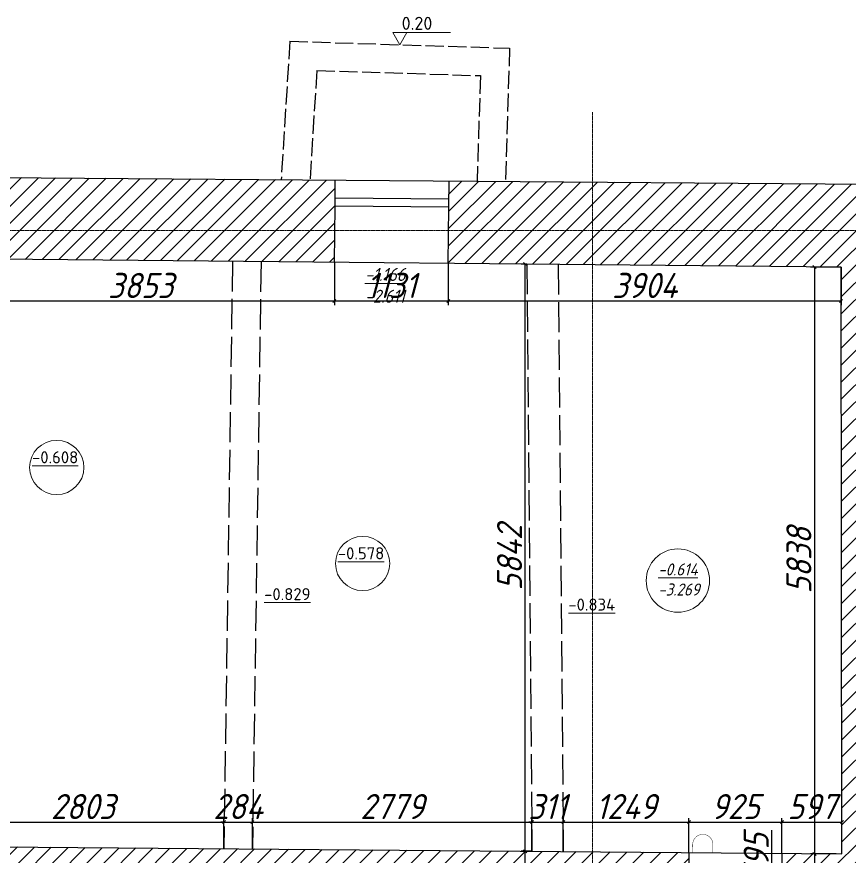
# Model space of a CAD drawing. Header units: millimetres. Extents: x 504091 to 2165846, y 135022 to 442887.
# Drawn here: x 561143 to 569417, y 302214 to 310565 of the extents above; entities that cross this region are included whole.
import ezdxf

# ---------------------------------------------------------------- set-up
doc = ezdxf.new("R2010")
doc.units = ezdxf.units.MM
for name, pattern in [('334', [5, 4, -1]), ('ACAD_ISO02W100', [15, 12, -3]), ('ADSK_Линия сетки', [25, 20, -2.5, 0, -2.5]), ('осеваяX2', [4, 2.5, -0.5, 0.5, -0.5])]:
    doc.linetypes.add(name, pattern=pattern)
doc.layers.get('Defpoints').update_dxf_attribs({"color": 255})
for name, color, linetype in [('Балки', 140, 'ACAD_ISO02W100'), ('Контур', 7, 'Continuous'), ('Перепад', 251, 'ACAD_ISO02W100'), ('Пожарные коммуникации', 1, 'Continuous'), ('Рама', 121, 'Continuous'), ('Штриховка', 252, 'Continuous')]:
    doc.layers.add(name, color=color, linetype=linetype)
for name, color, linetype, lineweight in [('Оси', 165, 'осеваяX2', 13), ('отметки', 7, 'Continuous', 20), ('размеры', 7, 'Continuous', 9)]:
    doc.layers.add(name, color=color, linetype=linetype, lineweight=lineweight)
doc.styles.add('ISOCPEUR', font='isocpeur.ttf', dxfattribs={"width": 0.9, "oblique": 15, "height": 250})
doc.dimstyles.new('GENPLAN 1000', dxfattribs={"dimscale": 10, "dimtxt": 13, "dimasz": 3, "dimexe": 4, "dimexo": 0, "dimgap": 3, "dimtad": 1, "dimdec": 0, "dimzin": 0, "dimtxsty": 'ISOCPEUR', "dimblk1": 'OBLIQUE', "dimblk2": 'OBLIQUE', "dimsah": 1, "dimcen": -1, "dimaunit": 1, "dimadec": 3, "dimazin": 0, "dimtfac": 0.75, "dimtdec": 0, "dimtix": 1, "dimtmove": 1, "dimatfit": 3, "dimfxl": 0, "dimtvp": 0.6, "dimarcsym": 0})

# ---------------------------------------------------------------- blocks, each defined once
blk = doc.blocks.new('_Oblique')
at = {"color": 0, "linetype": 'ByBlock', "lineweight": -2}
blk.add_line((-0.5, -0.5), (0.5, 0.5), dxfattribs=at)
blk = doc.blocks.new('*D302')
at = {"layer": 'Defpoints', "color": 0, "lineweight": 20, "ltscale": 0.03, "transparency": 16777216}
for p in [(569336.5, 308075.4), (569072.4, 302237.6), (569287.5, 302237.6)]:
    blk.add_point(p, dxfattribs=at)
at = {"layer": 'размеры', "color": 0, "lineweight": -2, "ltscale": 0.03, "transparency": 16777216}
for p, q in [((569336.5, 308075.4), (569032.4, 308075.4)), ((569072.4, 308075.4), (569072.4, 302237.6)), ((569287.5, 302237.6), (569032.4, 302237.6))]:
    blk.add_line(p, q, dxfattribs=at)
at = {"layer": 'размеры', "color": 0, "lineweight": -2, "ltscale": 0.03, "transparency": 16777216, "xscale": 30, "yscale": 30, "zscale": 30}
for p, rotation in [((569072.4, 308075.4), 90), ((569072.4, 302237.6), 270)]:
    blk.add_blockref('_Oblique', p, dxfattribs=dict(at, rotation=rotation))
at = {"layer": 'размеры', "color": 0, "ltscale": 0.03, "transparency": 16777216, "insert": (568917.4, 305156.5), "char_height": 250, "attachment_point": 5, "rotation": 90, "style": 'ISOCPEUR'}
blk.add_mtext('5838', dxfattribs=at)
blk = doc.blocks.new('*D303')
at = {"layer": 'Defpoints', "color": 0, "lineweight": 20, "ltscale": 0.03, "transparency": 16777216}
for p in [(569287.5, 302237.6), (569072.4, 301642.4), (569348.9, 301642.4)]:
    blk.add_point(p, dxfattribs=at)
at = {"layer": 'размеры', "color": 0, "lineweight": -2, "ltscale": 0.03, "transparency": 16777216}
for p, q in [((568648.1, 301919.5), (568648.1, 302473.9)), ((569287.5, 302237.6), (569032.4, 302237.6)), ((569072.4, 302237.6), (569072.4, 301642.4)), ((569072.4, 301940), (568648.1, 301919.5)), ((569348.9, 301642.4), (569032.4, 301642.4))]:
    blk.add_line(p, q, dxfattribs=at)
at = {"layer": 'размеры', "color": 0, "lineweight": -2, "ltscale": 0.03, "transparency": 16777216, "xscale": 30, "yscale": 30, "zscale": 30}
for p, rotation in [((569072.4, 302237.6), 90), ((569072.4, 301642.4), 270)]:
    blk.add_blockref('_Oblique', p, dxfattribs=dict(at, rotation=rotation))
at = {"layer": 'размеры', "color": 0, "ltscale": 0.03, "transparency": 16777216, "insert": (568493.1, 302196.7), "char_height": 250, "attachment_point": 5, "rotation": 90, "style": 'ISOCPEUR'}
blk.add_mtext('595', dxfattribs=at)
blk = doc.blocks.new('*D320')
at = {"layer": 'Defpoints', "color": 0, "lineweight": 20, "ltscale": 0.03, "transparency": 16777216}
for p in [(566196.4, 302263), (566264.3, 302263), (566352.3, 301691.2)]:
    blk.add_point(p, dxfattribs=at)
at = {"layer": 'размеры', "color": 0, "lineweight": -2, "ltscale": 0.03, "transparency": 16777216}
for p, q in [((566264.3, 302263), (566156.4, 302263)), ((566196.4, 301691.2), (566196.4, 302263)), ((566196.4, 301977.1), (565917.3, 301684.8)), ((565917.3, 301684.8), (565917.3, 301130.3)), ((566352.3, 301691.2), (566156.4, 301691.2))]:
    blk.add_line(p, q, dxfattribs=at)
at = {"layer": 'размеры', "color": 0, "lineweight": -2, "ltscale": 0.03, "transparency": 16777216, "xscale": 30, "yscale": 30, "zscale": 30}
for p, rotation in [((566196.4, 302263), 90), ((566196.4, 301691.2), 270)]:
    blk.add_blockref('_Oblique', p, dxfattribs=dict(at, rotation=rotation))
at = {"layer": 'размеры', "color": 0, "ltscale": 0.03, "transparency": 16777216, "insert": (565762.3, 301407.6), "char_height": 250, "attachment_point": 5, "rotation": 90, "style": 'ISOCPEUR'}
blk.add_mtext('572', dxfattribs=at)
blk = doc.blocks.new('*D321')
at = {"layer": 'Defpoints', "color": 0, "lineweight": 20, "ltscale": 0.03, "transparency": 16777216}
for p in [(566196.4, 308104.8), (566214.6, 308104.8), (566264.3, 302263)]:
    blk.add_point(p, dxfattribs=at)
at = {"layer": 'размеры', "color": 0, "lineweight": -2, "ltscale": 0.03, "transparency": 16777216}
for p, q in [((566214.6, 308104.8), (566156.4, 308104.8)), ((566196.4, 302263), (566196.4, 308104.8)), ((566264.3, 302263), (566156.4, 302263))]:
    blk.add_line(p, q, dxfattribs=at)
at = {"layer": 'размеры', "color": 0, "lineweight": -2, "ltscale": 0.03, "transparency": 16777216, "xscale": 30, "yscale": 30, "zscale": 30}
for p, rotation in [((566196.4, 308104.8), 90), ((566196.4, 302263), 270)]:
    blk.add_blockref('_Oblique', p, dxfattribs=dict(at, rotation=rotation))
at = {"layer": 'размеры', "color": 0, "ltscale": 0.03, "transparency": 16777216, "insert": (566041.4, 305183.9), "char_height": 250, "attachment_point": 5, "rotation": 90, "style": 'ISOCPEUR'}
blk.add_mtext('5842', dxfattribs=at)
blk = doc.blocks.new('*D322')
at = {"layer": 'Defpoints', "color": 0, "lineweight": 20, "ltscale": 0.03, "transparency": 16777216}
for p in [(565432.5, 308112.2), (569336.5, 308075.4), (565432.5, 307736.8)]:
    blk.add_point(p, dxfattribs=at)
at = {"layer": 'размеры', "color": 0, "lineweight": -2, "ltscale": 0.03, "transparency": 16777216}
for p, q in [((565432.5, 308112.2), (565432.5, 307696.8)), ((569336.5, 308075.4), (569336.5, 307696.8)), ((569336.5, 307736.8), (565432.5, 307736.8))]:
    blk.add_line(p, q, dxfattribs=at)
at = {"layer": 'размеры', "color": 0, "lineweight": -2, "ltscale": 0.03, "transparency": 16777216, "xscale": 30, "yscale": 30, "zscale": 30, "rotation": 180}
blk.add_blockref('_Oblique', (565432.5, 307736.8), dxfattribs=at)
at = {"layer": 'размеры', "color": 0, "lineweight": -2, "ltscale": 0.03, "transparency": 16777216, "xscale": 30, "yscale": 30, "zscale": 30}
blk.add_blockref('_Oblique', (569336.5, 307736.8), dxfattribs=at)
at = {"layer": 'размеры', "color": 0, "ltscale": 0.03, "transparency": 16777216, "insert": (567384.5, 307891.8), "char_height": 250, "attachment_point": 5, "style": 'ISOCPEUR'}
blk.add_mtext('3904', dxfattribs=at)
blk = doc.blocks.new('*D323')
at = {"layer": 'Defpoints', "color": 0, "lineweight": 20, "ltscale": 0.03, "transparency": 16777216}
for p in [(564301, 308122.8), (565432.5, 308112.2), (564301, 307736.8)]:
    blk.add_point(p, dxfattribs=at)
at = {"layer": 'размеры', "color": 0, "lineweight": -2, "ltscale": 0.03, "transparency": 16777216}
for p, q in [((564301, 308122.8), (564301, 307696.8)), ((565432.5, 308112.2), (565432.5, 307696.8)), ((565432.5, 307736.8), (564301, 307736.8))]:
    blk.add_line(p, q, dxfattribs=at)
at = {"layer": 'размеры', "color": 0, "lineweight": -2, "ltscale": 0.03, "transparency": 16777216, "xscale": 30, "yscale": 30, "zscale": 30, "rotation": 180}
blk.add_blockref('_Oblique', (564301, 307736.8), dxfattribs=at)
at = {"layer": 'размеры', "color": 0, "lineweight": -2, "ltscale": 0.03, "transparency": 16777216, "xscale": 30, "yscale": 30, "zscale": 30}
blk.add_blockref('_Oblique', (565432.5, 307736.8), dxfattribs=at)
at = {"layer": 'размеры', "color": 0, "ltscale": 0.03, "transparency": 16777216, "insert": (564866.7, 307891.8), "char_height": 250, "attachment_point": 5, "style": 'ISOCPEUR'}
blk.add_mtext('1131', dxfattribs=at)
blk = doc.blocks.new('*D324')
at = {"layer": 'Defpoints', "color": 0, "lineweight": 20, "ltscale": 0.03, "transparency": 16777216}
for p in [(560447.9, 308159.1), (564301, 308122.8), (560447.9, 307736.8)]:
    blk.add_point(p, dxfattribs=at)
at = {"layer": 'размеры', "color": 0, "lineweight": -2, "ltscale": 0.03, "transparency": 16777216}
for p, q in [((560447.9, 308159.1), (560447.9, 307696.8)), ((564301, 308122.8), (564301, 307696.8)), ((564301, 307736.8), (560447.9, 307736.8))]:
    blk.add_line(p, q, dxfattribs=at)
at = {"layer": 'размеры', "color": 0, "lineweight": -2, "ltscale": 0.03, "transparency": 16777216, "xscale": 30, "yscale": 30, "zscale": 30, "rotation": 180}
blk.add_blockref('_Oblique', (560447.9, 307736.8), dxfattribs=at)
at = {"layer": 'размеры', "color": 0, "lineweight": -2, "ltscale": 0.03, "transparency": 16777216, "xscale": 30, "yscale": 30, "zscale": 30}
blk.add_blockref('_Oblique', (564301, 307736.8), dxfattribs=at)
at = {"layer": 'размеры', "color": 0, "ltscale": 0.03, "transparency": 16777216, "insert": (562374.5, 307891.8), "char_height": 250, "attachment_point": 5, "style": 'ISOCPEUR'}
blk.add_mtext('3853', dxfattribs=at)
blk = doc.blocks.new('*D325')
at = {"layer": 'Defpoints', "color": 0, "lineweight": 20, "ltscale": 0.03, "transparency": 16777216}
for p in [(563201.3, 302552.9), (560398.8, 302312.2), (563201.3, 302288.7)]:
    blk.add_point(p, dxfattribs=at)
at = {"layer": 'размеры', "color": 0, "lineweight": -2, "ltscale": 0.03, "transparency": 16777216}
for p, q in [((560398.8, 302312.2), (560398.8, 302592.9)), ((560398.8, 302552.9), (563201.3, 302552.9)), ((563201.3, 302288.7), (563201.3, 302592.9))]:
    blk.add_line(p, q, dxfattribs=at)
at = {"layer": 'размеры', "color": 0, "lineweight": -2, "ltscale": 0.03, "transparency": 16777216, "xscale": 30, "yscale": 30, "zscale": 30, "rotation": 180}
blk.add_blockref('_Oblique', (560398.8, 302552.9), dxfattribs=at)
at = {"layer": 'размеры', "color": 0, "lineweight": -2, "ltscale": 0.03, "transparency": 16777216, "xscale": 30, "yscale": 30, "zscale": 30}
blk.add_blockref('_Oblique', (563201.3, 302552.9), dxfattribs=at)
at = {"layer": 'размеры', "color": 0, "ltscale": 0.03, "transparency": 16777216, "insert": (561800, 302707.9), "char_height": 250, "attachment_point": 5, "style": 'ISOCPEUR'}
blk.add_mtext('2803', dxfattribs=at)
blk = doc.blocks.new('*D326')
at = {"layer": 'Defpoints', "color": 0, "lineweight": 20, "ltscale": 0.03, "transparency": 16777216}
for p in [(563484.9, 302552.9), (563201.3, 302288.7), (563484.9, 302286.3)]:
    blk.add_point(p, dxfattribs=at)
at = {"layer": 'размеры', "color": 0, "lineweight": -2, "ltscale": 0.03, "transparency": 16777216}
for p, q in [((563201.3, 302552.9), (563171.3, 302552.9)), ((563201.3, 302288.7), (563201.3, 302592.9)), ((563201.3, 302552.9), (563484.9, 302552.9)), ((563484.9, 302286.3), (563484.9, 302592.9)), ((563484.9, 302552.9), (563514.9, 302552.9))]:
    blk.add_line(p, q, dxfattribs=at)
at = {"layer": 'размеры', "color": 0, "lineweight": -2, "ltscale": 0.03, "transparency": 16777216, "xscale": 30, "yscale": 30, "zscale": 30}
blk.add_blockref('_Oblique', (563201.3, 302552.9), dxfattribs=at)
at = {"layer": 'размеры', "color": 0, "lineweight": -2, "ltscale": 0.03, "transparency": 16777216, "xscale": 30, "yscale": 30, "zscale": 30, "rotation": 180}
blk.add_blockref('_Oblique', (563484.9, 302552.9), dxfattribs=at)
at = {"layer": 'размеры', "color": 0, "ltscale": 0.03, "transparency": 16777216, "insert": (563343.1, 302707.9), "char_height": 250, "attachment_point": 5, "style": 'ISOCPEUR'}
blk.add_mtext('284', dxfattribs=at)
blk = doc.blocks.new('*D327')
at = {"layer": 'Defpoints', "color": 0, "lineweight": 20, "ltscale": 0.03, "transparency": 16777216}
for p in [(566264.3, 302552.9), (563484.9, 302286.3), (566264.3, 302263)]:
    blk.add_point(p, dxfattribs=at)
at = {"layer": 'размеры', "color": 0, "lineweight": -2, "ltscale": 0.03, "transparency": 16777216}
for p, q in [((563484.9, 302286.3), (563484.9, 302592.9)), ((563484.9, 302552.9), (566264.3, 302552.9)), ((566264.3, 302263), (566264.3, 302592.9))]:
    blk.add_line(p, q, dxfattribs=at)
at = {"layer": 'размеры', "color": 0, "lineweight": -2, "ltscale": 0.03, "transparency": 16777216, "xscale": 30, "yscale": 30, "zscale": 30, "rotation": 180}
blk.add_blockref('_Oblique', (563484.9, 302552.9), dxfattribs=at)
at = {"layer": 'размеры', "color": 0, "lineweight": -2, "ltscale": 0.03, "transparency": 16777216, "xscale": 30, "yscale": 30, "zscale": 30}
blk.add_blockref('_Oblique', (566264.3, 302552.9), dxfattribs=at)
at = {"layer": 'размеры', "color": 0, "ltscale": 0.03, "transparency": 16777216, "insert": (564874.6, 302707.9), "char_height": 250, "attachment_point": 5, "style": 'ISOCPEUR'}
blk.add_mtext('2779', dxfattribs=at)
blk = doc.blocks.new('*D328')
at = {"layer": 'Defpoints', "color": 0, "lineweight": 20, "ltscale": 0.03, "transparency": 16777216}
for p in [(566575.1, 302552.9), (566264.3, 302263), (566575.1, 302260.3)]:
    blk.add_point(p, dxfattribs=at)
at = {"layer": 'размеры', "color": 0, "lineweight": -2, "ltscale": 0.03, "transparency": 16777216}
for p, q in [((566264.3, 302552.9), (566234.3, 302552.9)), ((566264.3, 302263), (566264.3, 302592.9)), ((566264.3, 302552.9), (566575.1, 302552.9)), ((566575.1, 302260.3), (566575.1, 302592.9)), ((566575.1, 302552.9), (566605.1, 302552.9))]:
    blk.add_line(p, q, dxfattribs=at)
at = {"layer": 'размеры', "color": 0, "lineweight": -2, "ltscale": 0.03, "transparency": 16777216, "xscale": 30, "yscale": 30, "zscale": 30}
blk.add_blockref('_Oblique', (566264.3, 302552.9), dxfattribs=at)
at = {"layer": 'размеры', "color": 0, "lineweight": -2, "ltscale": 0.03, "transparency": 16777216, "xscale": 30, "yscale": 30, "zscale": 30, "rotation": 180}
blk.add_blockref('_Oblique', (566575.1, 302552.9), dxfattribs=at)
at = {"layer": 'размеры', "color": 0, "ltscale": 0.03, "transparency": 16777216, "insert": (566419.7, 302707.9), "char_height": 250, "attachment_point": 5, "style": 'ISOCPEUR'}
blk.add_mtext('311', dxfattribs=at)
blk = doc.blocks.new('*D329')
at = {"layer": 'Defpoints', "color": 0, "lineweight": 20, "ltscale": 0.03, "transparency": 16777216}
for p in [(567823.8, 302552.9), (566575.1, 302260.3), (567823.8, 302249.9)]:
    blk.add_point(p, dxfattribs=at)
at = {"layer": 'размеры', "color": 0, "lineweight": -2, "ltscale": 0.03, "transparency": 16777216}
for p, q in [((566575.1, 302260.3), (566575.1, 302592.9)), ((566575.1, 302552.9), (567823.8, 302552.9)), ((567823.8, 302249.9), (567823.8, 302592.9))]:
    blk.add_line(p, q, dxfattribs=at)
at = {"layer": 'размеры', "color": 0, "lineweight": -2, "ltscale": 0.03, "transparency": 16777216, "xscale": 30, "yscale": 30, "zscale": 30, "rotation": 180}
blk.add_blockref('_Oblique', (566575.1, 302552.9), dxfattribs=at)
at = {"layer": 'размеры', "color": 0, "lineweight": -2, "ltscale": 0.03, "transparency": 16777216, "xscale": 30, "yscale": 30, "zscale": 30}
blk.add_blockref('_Oblique', (567823.8, 302552.9), dxfattribs=at)
at = {"layer": 'размеры', "color": 0, "ltscale": 0.03, "transparency": 16777216, "insert": (567199.4, 302707.9), "char_height": 250, "attachment_point": 5, "style": 'ISOCPEUR'}
blk.add_mtext('1249', dxfattribs=at)
blk = doc.blocks.new('*D330')
at = {"layer": 'Defpoints', "color": 0, "lineweight": 20, "ltscale": 0.03, "transparency": 16777216}
for p in [(568748.6, 302552.9), (567823.8, 302249.9), (568748.6, 302242.1)]:
    blk.add_point(p, dxfattribs=at)
at = {"layer": 'размеры', "color": 0, "lineweight": -2, "ltscale": 0.03, "transparency": 16777216}
for p, q in [((567823.8, 302249.9), (567823.8, 302592.9)), ((567823.8, 302552.9), (568748.6, 302552.9)), ((568748.6, 302242.1), (568748.6, 302592.9))]:
    blk.add_line(p, q, dxfattribs=at)
at = {"layer": 'размеры', "color": 0, "lineweight": -2, "ltscale": 0.03, "transparency": 16777216, "xscale": 30, "yscale": 30, "zscale": 30, "rotation": 180}
blk.add_blockref('_Oblique', (567823.8, 302552.9), dxfattribs=at)
at = {"layer": 'размеры', "color": 0, "lineweight": -2, "ltscale": 0.03, "transparency": 16777216, "xscale": 30, "yscale": 30, "zscale": 30}
blk.add_blockref('_Oblique', (568748.6, 302552.9), dxfattribs=at)
at = {"layer": 'размеры', "color": 0, "ltscale": 0.03, "transparency": 16777216, "insert": (568286.2, 302707.9), "char_height": 250, "attachment_point": 5, "style": 'ISOCPEUR'}
blk.add_mtext('925', dxfattribs=at)
blk = doc.blocks.new('*D331')
at = {"layer": 'Defpoints', "color": 0, "lineweight": 20, "ltscale": 0.03, "transparency": 16777216}
for p in [(569345.8, 302552.9), (568748.6, 302242.1), (569345.8, 302237.1)]:
    blk.add_point(p, dxfattribs=at)
at = {"layer": 'размеры', "color": 0, "lineweight": -2, "ltscale": 0.03, "transparency": 16777216}
for p, q in [((568748.6, 302242.1), (568748.6, 302592.9)), ((568748.6, 302552.9), (569345.8, 302552.9)), ((569345.8, 302237.1), (569345.8, 302592.9))]:
    blk.add_line(p, q, dxfattribs=at)
at = {"layer": 'размеры', "color": 0, "lineweight": -2, "ltscale": 0.03, "transparency": 16777216, "xscale": 30, "yscale": 30, "zscale": 30, "rotation": 180}
blk.add_blockref('_Oblique', (568748.6, 302552.9), dxfattribs=at)
at = {"layer": 'размеры', "color": 0, "lineweight": -2, "ltscale": 0.03, "transparency": 16777216, "xscale": 30, "yscale": 30, "zscale": 30}
blk.add_blockref('_Oblique', (569345.8, 302552.9), dxfattribs=at)
at = {"layer": 'размеры', "color": 0, "ltscale": 0.03, "transparency": 16777216, "insert": (569047.2, 302707.9), "char_height": 250, "attachment_point": 5, "style": 'ISOCPEUR'}
blk.add_mtext('597', dxfattribs=at)
blk = doc.blocks.new('оси')
at = {"layer": 'Оси', "linetype": 'ADSK_Линия сетки'}
for p, q in [((6500, -2196.5), (6500, 46378)), ((-3614.3, 45200), (62615.4, 45200))]:
    blk.add_line(p, q, dxfattribs=at)

msp = doc.modelspace()

# ---------------------------------------------------------------- hatches: boundary and pattern name
at = {"layer": 'Штриховка', "ltscale": 0.03}
h = msp.add_hatch(dxfattribs=at)
h.set_pattern_fill('_USER', color=256, scale=120, angle=45, pattern_type=0)
h.set_pattern_definition([(45, (-347074.49, -1361956.86), (-84.852814, 84.852814), [])])
h.paths.add_polyline_path([(570122.3557, 308894.5196), (565440.1751, 308931.1272), (565437.7236, 308670.7775), (565432.4637, 308112.1575), (569336.4975, 308075.3972), (569345.837, 302237.0766), (568748.6273, 302242.0927), (568738.0171, 301653.373), (569348.899, 301642.3635), (569332.229, 298073.7959), (568513.6844, 298074.9961), (568513.3969, 297878.9658), (569342.7096, 297877.7604), (569356.0741, 294129.6394), (568888.3433, 294133.607), (568888.3433, 293540.5712), (569027.0984, 293539.3942), (569007.5105, 292367.1371), (569589.3367, 292368.8557), (569608.8641, 292528.9141), (569629.3366, 292368.9739), (570171.1629, 292370.5743)])
h.paths.add_polyline_path([(567534.9916, 294145.0869), (566898.5127, 294150.4859), (566911.9246, 296732.6727), (566296.8842, 296733.0748), (566295.2088, 294170.6047), (560415.727, 294243.3875), (560419.8492, 295604.6334), (559594.5105, 295604.6334), (559594.5105, 292384.1371), (559605.1688, 292384.1371), (559604.1629, 291931.4224), (560007.3746, 291930.5265), (560027.73, 292090.4817), (560047.3745, 291930.4376), (560410.5862, 291929.6306), (560414.3252, 293612.4526), (567534.9916, 293552.0511)])
h.paths.add_polyline_path([(566905.5658, 299512.1673), (566364.5105, 299509.1371), (566372.6474, 298056.2493), (561278.0055, 298068.8718), (561284.8417, 299827.0425), (561149.883, 299827.5673), (561143.046, 298069.2061), (560426.1533, 298070.9823), (560431.7235, 299503.5442), (560027.251, 299505.1169), (560029.0806, 299983.7496), (559869.1583, 300004.3611), (560029.2335, 300023.7493), (560030.9103, 300462.3824), (560435.4456, 300460.8094), (560440.4227, 301740.8183), (561157.2989, 301734.797), (561156.6917, 301578.6303), (561291.6504, 301578.1055), (561292.2553, 301733.6634), (566352.2901, 301691.1625), (566359.2256, 300452.7883), (566900.2808, 300455.8185), (566893.3878, 301686.6177), (567813.3608, 301670.0376), (567823.8106, 302249.8606), (560423.0572, 302312.0219), (560447.8969, 308159.092), (564301.0084, 308122.8112), (564306.2684, 308681.4312), (564308.7028, 308939.9736), (559628.3666, 308976.5667), (559635.4105, 302869.0371), (559618.4105, 298344.0371), (559615.1021, 296854.9791), (559594.5105, 296855.3353), (559594.5105, 296649.5057), (560423.0133, 296649.5057), (560426.397, 297766.8609), (566297.5505, 297752.3145), (566297.4589, 297612.1628), (566916.4906, 297611.7581), (566917.8905, 297881.2849), (567654.4918, 297880.2142), (567654.7792, 298076.2555), (566913.6015, 298077.3423)])
h.paths.add_polyline_path([(559816.5105, 300313.1371, -1), (559856.5105, 300313.1371, -1)], flags=16)
h.paths.add_polyline_path([(561288.4932, 300766.1217), (561153.5344, 300766.6464), (561151.8468, 300332.6141), (561286.8055, 300332.0893)], flags=17)

# ---------------------------------------------------------------- linework, layer by layer
at = {"layer": 'Балки', "color": 3, "ltscale": 25}
for p, q in [((563287.3657, 308132.3557), (563201.2979, 302288.6866)), ((563570.9224, 308129.6857), (563484.8588, 302286.3048)), ((566214.5858, 308104.7931), (566264.2939, 302262.9595)), ((566525.3815, 308101.8666), (566575.087, 302260.349))]:
    msp.add_line(p, q, dxfattribs=at)
at = {"layer": 'Контур', "ltscale": 15}
for p, q in [((559628.3666, 308976.5667), (570122.3557, 308894.5196)), ((564306.2684, 308681.4312), (564308.7028, 308939.9736)), ((565437.7236, 308670.7775), (565440.1751, 308931.1272)), ((564301.0084, 308122.8112), (564306.2684, 308681.4312)), ((565432.4637, 308112.1575), (565437.7236, 308670.7775)), ((569336.4975, 308075.3972), (560447.8969, 308159.092)), ((569345.837, 302237.0766), (569336.4975, 308075.3972)), ((560423.0572, 302312.0219), (569345.837, 302237.0766)), ((567823.8106, 302249.8606), (567813.3608, 301670.0376)), ((568748.6273, 302242.0927), (568738.0171, 301653.373))]:
    msp.add_line(p, q, dxfattribs=at)
at = {"layer": 'отметки', "color": 0}
msp.add_lwpolyline([(565453.7534, 310407.4734), (565019.3404, 310407.4734), (564879.6862, 310407.4734), (564949.5133, 310286.5294), (565019.3404, 310407.4734)], dxfattribs=at)
at = {"layer": 'отметки', "ltscale": 0.03}
for centre, radius in [((561540.5105, 306081.1371, -608), 269.6665), ((564580.5105, 305126.1371, -578), 269.6665), ((567714.5888, 304956.0215, -614), 315.2839)]:
    msp.add_circle(centre, radius, dxfattribs=at)
at = {"layer": 'Перепад', "linetype": '334', "ltscale": 45}
for p, q in [((563857.5532, 310321.0918), (563771.0908, 308944.1769)), ((563857.5532, 310321.0918), (566041.4734, 310251.9671)), ((566041.4734, 310251.9671), (565999.697, 308926.7526)), ((564125.2899, 310030.6586), (564056.9247, 308941.9421)), ((564125.2899, 310030.6586), (565751.3593, 309979.1908)), ((565751.3593, 309979.1908), (565718.2513, 308928.953))]:
    msp.add_line(p, q, dxfattribs=at)
at = {"layer": 'Пожарные коммуникации', "linetype": 'ACAD_ISO02W100', "ltscale": 25, "const_width": 4, "flags": 128}
msp.add_lwpolyline([(568060.8415, 302247.8697), (568062.874, 302328.1713, 1), (567861.7746, 302333.2614), (567859.656, 302249.5595)], format="xyb", dxfattribs=at)
at = {"layer": 'Рама', "ltscale": 0.03}
for p, q in [((565438.4769, 308750.7739), (564307.0216, 308761.4277)), ((565437.7236, 308670.7775), (564306.2684, 308681.4312))]:
    msp.add_line(p, q, dxfattribs=at)

# ---------------------------------------------------------------- block references
at = {"layer": 'Штриховка'}
msp.add_blockref('оси', (560365.25, 263237.9486), dxfattribs=at)

# ---------------------------------------------------------------- texts
at = {"layer": 'отметки', "style": 'ISOCPEUR'}
msp.add_text('0.20', height=130, rotation=360, dxfattribs=at).set_placement((564968.4266, 310434.6722, 88.6))
at = {"layer": 'отметки', "ltscale": 0.03, "style": 'ISOCPEUR'}
for s, p in [('%%u-0.608', (561294.7274, 306122.3747, -608)), ('%%u-0.578', (564334.7274, 305167.3747, -578))]:
    msp.add_text(s, height=120, dxfattribs=at).set_placement(p)
at = {"layer": 'отметки', "color": 3, "ltscale": 0.03, "style": 'ISOCPEUR'}
for s, p in [('%%u-0.829', (563602.0618, 304761.0691, -829)), ('%%u-0.834', (566626.0618, 304657.0691, -834))]:
    msp.add_text(s, height=120, dxfattribs=at).set_placement(p)
at = {"layer": 'отметки', "ltscale": 0.03, "attachment_point": 1, "style": 'ISOCPEUR'}
for s, insert, char_height, width in [('\\L-1.166\\l\\P-2.611', (564604.1894, 308066.2507), 130, 533), ('\\L-0.614\\l\\P{\\C98;-3.269}', (567518.446, 305126.9451), 120, 540)]:
    msp.add_mtext(s, dxfattribs=dict(at, insert=insert, char_height=char_height, width=width))

# ---------------------------------------------------------------- dimensions: what is measured, and where the dimension line sits
at = {"layer": 'размеры', "ltscale": 0.03}
for base, p1, p2, picture, middle in [((560447.8969, 307736.7632), (564301.0084, 308122.8112), (560447.8969, 308159.092), '*D324', (562374.4527, 307891.7632)), ((564301.0084, 307736.7632), (565432.4637, 308112.1575), (564301.0084, 308122.8112), '*D323', (564866.736, 307891.7632)), ((565432.4637, 307736.7632), (569336.4975, 308075.3972), (565432.4637, 308112.1575), '*D322', (567384.4806, 307891.7632)), ((563201.2979, 302552.9149), (560398.7872, 302312.2258), (563201.2979, 302288.6866), '*D325', (561800.0426, 302707.9149)), ((563484.8588, 302552.9149), (563201.2979, 302288.6866), (563484.8588, 302286.3048), '*D326', (563343.0784, 302707.9149)), ((566264.2939, 302552.9149), (563484.8588, 302286.3048), (566264.2939, 302262.9595), '*D327', (564874.5764, 302707.9149)), ((566575.087, 302552.9149), (566264.2939, 302262.9595), (566575.087, 302260.349), '*D328', (566419.6904, 302707.9149)), ((567823.8106, 302552.9149), (566575.087, 302260.349), (567823.8106, 302249.8606), '*D329', (567199.4488, 302707.9149)), ((568748.6273, 302552.9149), (567823.8106, 302249.8606), (568748.6273, 302242.0927), '*D330', (568286.2189, 302707.9149)), ((569345.837, 302552.9149), (568748.6273, 302242.0927), (569345.837, 302237.0766), '*D331', (569047.2321, 302707.9149))]:
    dim = msp.add_linear_dim(base=base, p1=p1, p2=p2, dimstyle='GENPLAN 1000', dxfattribs=at)
    dim.commit()
    dim.dimension.update_dxf_attribs({"geometry": picture, "text_midpoint": middle})
for base, p1, p2, picture, middle in [((566196.3617, 308104.7931), (566264.2939, 302262.9595), (566214.5858, 308104.7931), '*D321', (566041.3617, 305183.8763)), ((569072.3808, 302237.5669), (569336.4975, 308075.3972), (569287.4637, 302237.5669), '*D302', (568917.3808, 305156.482))]:
    dim = msp.add_linear_dim(base=base, p1=p1, p2=p2, angle=90, dimstyle='GENPLAN 1000', dxfattribs=at)
    dim.commit()
    dim.dimension.update_dxf_attribs({"geometry": picture, "text_midpoint": middle})
for base, p1, p2, picture, middle in [((569072.3808, 301642.3635), (569287.4637, 302237.5669), (569348.899, 301642.3635), '*D303', (568648.1086, 301949.4598)), ((566196.3617, 302262.9595), (566352.2901, 301691.1625), (566264.2939, 302262.9595), '*D320', (565917.2649, 301654.8187))]:
    dim = msp.add_linear_dim(base=base, p1=p1, p2=p2, angle=90, dimstyle='GENPLAN 1000', dxfattribs=at)
    dim.commit()
    dim.dimension.update_dxf_attribs({"geometry": picture, "text_midpoint": middle, "dimtype": 160})

doc.saveas('drawing.dxf')
